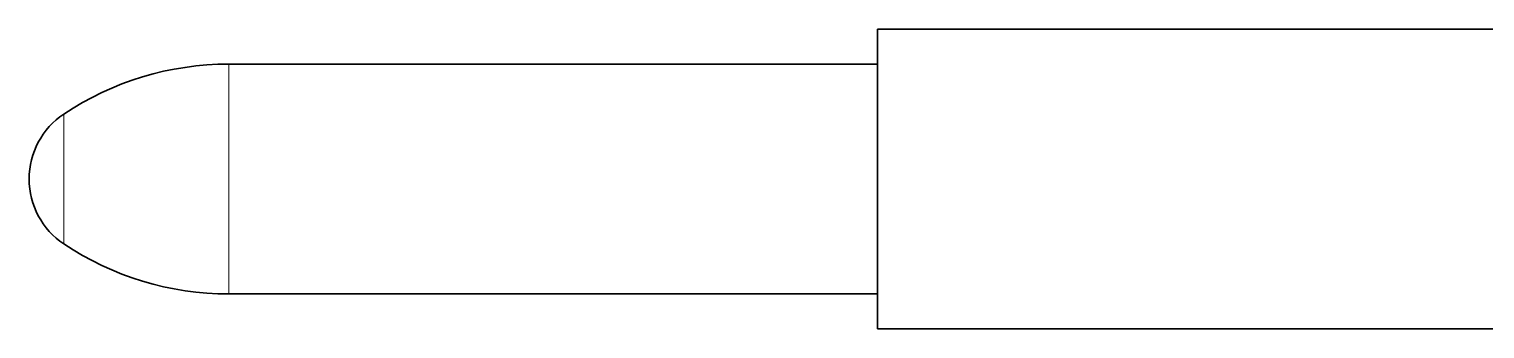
# Model space of a CAD drawing. Extents: x 386 to 1062, y 188 to 634.
# Drawn here: x 609.79 to 624.37, y 421.25 to 424.25 of the extents above; entities that cross this region are included whole.
import ezdxf

# ---------------------------------------------------------------- set-up
doc = ezdxf.new("R2010")
doc.units = 0

msp = doc.modelspace()

# ---------------------------------------------------------------- linework, layer by layer
at = {"color": 7, "lineweight": 35, "ltscale": 0.0375}
for p, q in [((618.287, 422.745), (618.287, 424.245)), ((618.287, 421.245), (618.287, 422.745))]:
    msp.add_line(p, q, dxfattribs=at)
at = {"color": 7, "lineweight": 35}
for p, q in [((618.287, 424.245), (713.787, 424.245)), ((618.287, 421.245), (713.787, 421.245))]:
    msp.add_line(p, q, dxfattribs=at)
at = {"color": 7, "lineweight": 13, "ltscale": 0.003519}
msp.add_line((611.787, 423.754), (611.787, 423.895), dxfattribs=at)
at = {"color": 7, "lineweight": 35, "ltscale": 0.1625}
for p, q in [((611.787, 423.895), (618.287, 423.895)), ((611.787, 421.595), (618.287, 421.595))]:
    msp.add_line(p, q, dxfattribs=at)
at = {"color": 7, "lineweight": 13, "ltscale": 0.05398}
msp.add_line((611.787, 421.595), (611.787, 423.754), dxfattribs=at)
at = {"color": 7, "lineweight": 13, "ltscale": 0.001989}
msp.add_line((610.135, 423.315), (610.135, 423.395), dxfattribs=at)
at = {"color": 7, "lineweight": 13, "ltscale": 0.030511}
msp.add_line((610.135, 422.095), (610.135, 423.315), dxfattribs=at)
at = {"color": 7, "lineweight": 35}
for centre, radius, start, end in [((611.787, 420.916), 2.979, 90, 123.6775), ((610.568, 422.745), 0.781, 123.6775, 180), ((610.568, 422.745), 0.781, 180, 236.3225), ((611.787, 424.574), 2.979, 236.3225, 270)]:
    msp.add_arc(centre, radius, start, end, dxfattribs=at)

doc.saveas('drawing.dxf')
